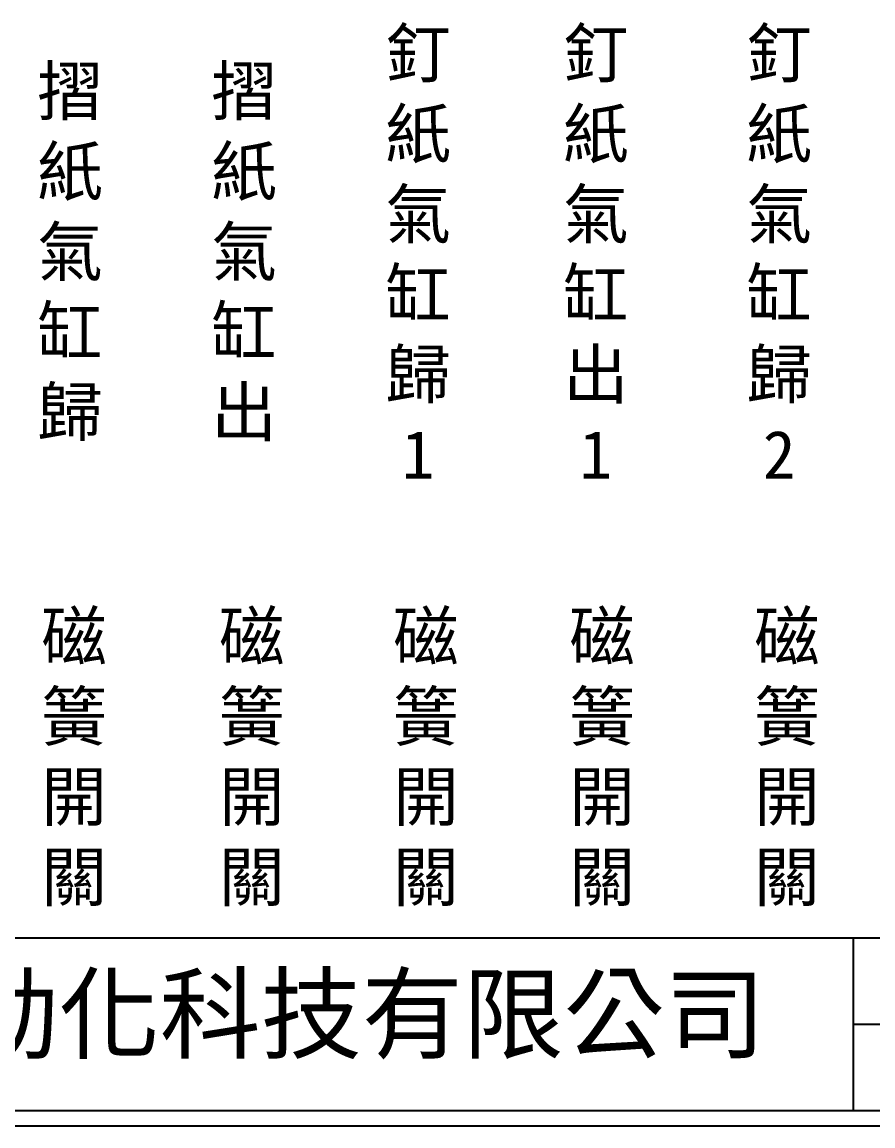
# Model space of a CAD drawing. Extents: x 275 to 562, y 265 to 469.
# Drawn here: x 343.3 to 412.2, y 264.9 to 354.4 of the extents above; entities that cross this region are included whole.
import ezdxf

# ---------------------------------------------------------------- set-up
doc = ezdxf.new("R2010")
doc.units = 0
doc.layers.add('圖框層', color=7, linetype='CONTINUOUS')
doc.layers.add('標尺寸層', color=3, linetype='CONTINUOUS')
doc.styles.add('CNS', font='romanc.shx', dxfattribs={"bigfont": 'chineset.shx'})
doc.styles.add('STSL', font='KAIU.TTF')

msp = doc.modelspace()

# ---------------------------------------------------------------- linework, layer by layer
at = {"layer": '圖框層', "color": 7}
for p, q in [((276.148, 280.195), (560.648, 280.195)), ((410.648, 266.195), (410.648, 280.195)), ((410.648, 273.195), (560.648, 273.195)), ((276.148, 266.195), (560.648, 266.195)), ((274.898, 264.945), (561.898, 264.945))]:
    msp.add_line(p, q, dxfattribs=at)

# ---------------------------------------------------------------- texts
at = {"layer": '圖框層', "color": 4, "style": 'STSL'}
msp.add_text('泓陞自動化科技有限公司', height=6, dxfattribs=at).set_placement((313.501, 271.022))
at = {"layer": '標尺寸層', "color": 7, "char_height": 3.9, "width": 4.96081, "attachment_point": 5, "style": 'CNS'}
for s, insert in [('{\\fDFKai-SB|b0|i0|c136|p65;釘紙氣缸歸1}', (375.361, 335.596)), ('{\\fDFKai-SB|b0|i0|c136|p65;釘紙氣缸出1}', (389.764, 335.596)), ('{\\fDFKai-SB|b0|i0|c136|p65;釘紙氣缸歸2}', (404.624, 335.596)), ('{\\fDFKai-SB|b0|i0|c136|p65;摺紙氣缸歸}', (347.144, 335.596)), ('{\\fDFKai-SB|b0|i0|c136|p65;摺紙氣缸出}', (361.252, 335.596)), ('{\\fDFKai-SB|b0|i0|c136|p65;磁簧開關}', (347.479, 294.665)), ('{\\fDFKai-SB|b0|i0|c136|p65;磁簧開關}', (361.882, 294.665)), ('{\\fDFKai-SB|b0|i0|c136|p65;磁簧開關}', (375.99, 294.665)), ('{\\fDFKai-SB|b0|i0|c136|p65;磁簧開關}', (390.272, 294.665)), ('{\\fDFKai-SB|b0|i0|c136|p65;磁簧開關}', (405.253, 294.665))]:
    msp.add_mtext(s, dxfattribs=dict(at, insert=insert))

doc.saveas('drawing.dxf')
